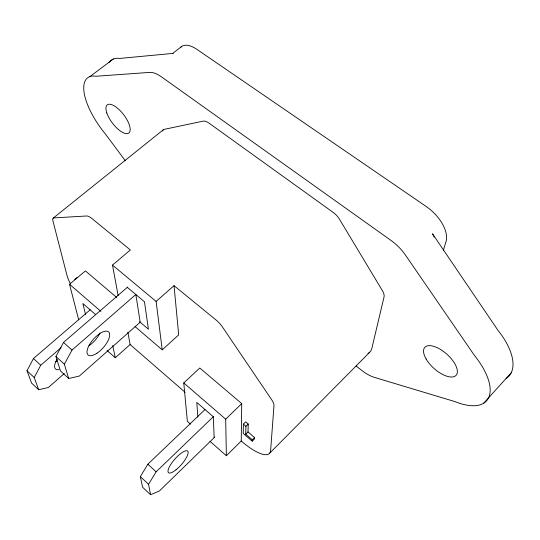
<?xml version="1.0" encoding="UTF-8"?>
<svg xmlns="http://www.w3.org/2000/svg" width="540" height="540" viewBox="0 0 540 540"><rect width="100%" height="100%" fill="white"/><g stroke="black" fill="none" stroke-linecap="round" stroke-linejoin="round"><path stroke-width="0.81" d="M210.006 441.315L226.361 455.733L241.238 441.018L241.731 403.616L199.78 368.003L183.762 382.948L187.373 421.342L190.519 424.116M243.392 424.157L243.23 433.411L252.221 441.173L254.495 438.905L254.556 437.549L248.015 431.926L248.225 424.028L245.714 421.875L243.392 424.157L245.903 426.31L245.727 434.18L252.268 439.823L252.221 441.173M443.306 250.445L446.033 241.61A30.51 16.571 44.2 0 0 426.269 206.537L196.931 49.376A27.587 13.196 53.5 0 0 180.434 47.635M64.253 373.572L48.418 387.47L38.691 389.745L31.61 383.103L27 370.777L33.44 358.526L90.139 309.839M38.691 389.745L34.223 377.527L40.73 365.263L61.094 347.659M68.695 378.486L64.361 364.203L72.002 350.069L135.844 294.523L140.184 322.211L79.346 376.056L68.695 378.486L60.48 370.96L55.951 356.549L63.504 342.428L127.764 286.969M214.731 437.069L159.435 490.934L150.586 494.741L142.58 487.229L140.353 476.631L147.859 464.191L205.004 409.556M150.586 494.741L148.541 484.279L156.128 471.825L213.779 416.279M483.739 403.164L511.171 372.836M269.318 453.573L369.765 352.175M252.268 439.823L254.556 437.549M245.727 434.18L248.015 431.926M245.903 426.31L248.225 424.028M226.361 455.733L225.7 419.175L241.731 403.616M162.216 349.839L178.7 334.874L174.029 285.653L156.121 301.442L162.216 349.839L135.034 326.565M107.082 350.507L115.29 357.75L130.106 344.54L127.872 332.154M118.112 295.481L112.489 265.086L130.356 249.959L92.023 218.632A12.029 3.888 50.4 0 0 86.677 215.98L53.858 217.91A11.205 3.348 50.6 0 0 52.873 220.685L66.947 275.252A36.295 10.247 49.3 0 0 70.625 284.067M74.81 279.403L77.112 277.472M78.685 319.835L69.525 284.263L85.428 270.918L116.761 297.52M53.19 218.126L163.391 129.715M172.361 53.642L181.71 46.453M89.89 76.626L113.393 58.988M173.239 53.379L119.786 58.421A50.186 21.134 53 0 0 109.013 62.438M356.15 366.012L361.442 370.163A26.609 11.158 43.9 0 0 374.315 377.359L454.856 401.564A60.028 27.493 41.7 0 0 488.896 397.103A60.028 27.493 41.7 0 0 474.296 355.226L405.412 255.015A31.084 15.559 44.7 0 0 390.994 240.422L161.494 76.883A28.046 12.332 53 0 0 149.85 72.387L96.1 76.241A50.733 20.081 52.6 0 0 105.563 134.217L125.145 160.535M174.029 285.653L215.919 319.889A12.764 4.455 47.4 0 1 222.581 327.179L271.546 399.533A12.461 4.165 45.8 0 1 273.989 405.614L270.621 450.428A39.494 11.941 45.9 0 1 241.238 441.018M112.489 265.086L156.121 301.442M127.305 287.361L144.464 301.745L148.439 329.238L139.59 321.705M69.525 284.263L100.913 311.378M183.762 382.948L225.7 419.175M95.567 314.55L82.87 303.527L85.583 314.658M130.106 344.54L185.153 392.33M63.504 342.428L72.002 350.069M55.951 356.549L64.361 364.203M33.44 358.526L40.73 365.263M147.859 464.191L156.128 471.825M27 370.777L34.223 377.527M140.353 476.631L148.541 484.279M112.725 345.546L115.29 357.75M197.863 417.157L196.79 402.421L213.293 416.745L214.171 437.609M56.956 360.808A13.534 5.94 -47.2 0 1 55.647 361.611M59.11 369.589A13.588 5.846 -47.3 0 1 57.139 359.323M99.981 332.937A15.377 6.595 -48.2 0 1 88.972 345.728M162.574 131.031A10.645 4.516 51.7 0 1 164.221 129.344L203.236 121.129A11.38 5.198 51.5 0 1 208.953 123.093L333.16 212.389A12.029 5.913 47 0 1 339.471 219.226L382.354 290.588A11.772 5.549 44.5 0 1 384.048 296.933L371.858 348.327A37.496 16.079 44.8 0 1 368.03 353.41M506.075 378.513A59.285 28.823 41.1 0 0 497.786 330.075L432.52 233.806A30.672 16.288 44.3 0 1 434.187 237.074M96.964 353.214A15.444 6.473 -48.3 0 0 108.797 332.06A15.444 6.473 -48.3 0 0 89.282 344.986A15.444 6.473 -48.3 0 0 96.964 353.214M176 469.8A14.445 4.273 -48.5 0 0 187.67 451.076A14.445 4.273 -48.5 0 0 170.579 464.751A14.445 4.273 -48.5 0 0 176 469.8M426.114 358.999A20.979 9.599 41.7 0 0 455.396 375.935A20.979 9.599 41.7 0 0 439.83 349.056A20.979 9.599 41.7 0 0 426.114 358.999M106.819 113.015A17.739 7.02 52.6 0 0 127.629 133.562A17.739 7.02 52.6 0 0 119.718 110.207A17.739 7.02 52.6 0 0 106.819 113.015"/></g></svg>
